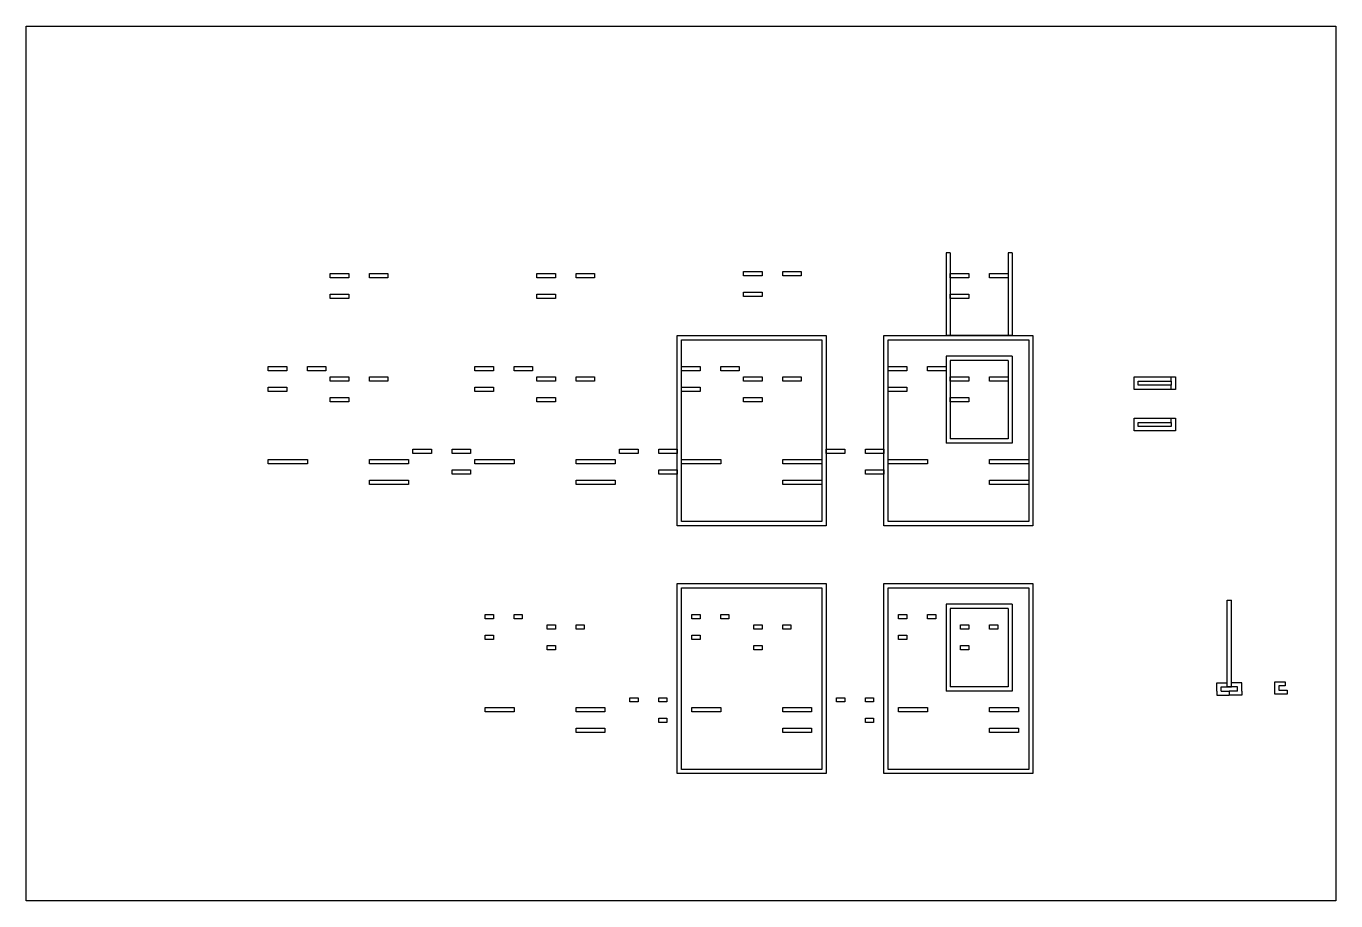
# Model space of a CAD drawing. Header units: millimetres. Extents: x -21504 to 41860, y -18154 to 24177.
import ezdxf

# ---------------------------------------------------------------- set-up
doc = ezdxf.new("R2010")
doc.units = ezdxf.units.MM
doc.header["$LTSCALE"] = 1000
doc.layers.add('AE-WALL', color=7, linetype='Continuous')
doc.layers.add('WINDOW', color=4, linetype='Continuous')

msp = doc.modelspace()

# ---------------------------------------------------------------- linework, layer by layer
at = {"layer": 'AE-WALL'}
for p, q in [((23000, 13200), (23000, 9200)), ((23200, 13200), (23000, 13200)), ((23200, 13200), (23200, 9200)), ((26000, 13200), (26000, 9200)), ((26200, 13200), (26000, 13200)), ((26200, 13200), (26200, 9200)), ((26200, 9200), (23000, 9200)), ((26000, 9200), (23200, 9200)), ((26200, 8200), (23000, 8200)), ((23000, 8200), (23000, 4000)), ((26000, 8000), (23200, 8000)), ((23200, 8000), (23200, 4200)), ((26000, 8000), (26000, 4200)), ((26200, 8200), (26200, 4000)), ((26200, 4000), (23000, 4000)), ((26000, 4200), (23200, 4200)), ((26200, -3800), (23000, -3800)), ((23000, -3800), (23000, -8000)), ((26200, -3800), (26200, -8000)), ((36608, -7803), (36608, -3603)), ((36608, -7603), (36608, -3703)), ((36808, -7803), (36808, -3603)), ((36808, -7603), (36808, -3703)), ((26000, -4000), (23200, -4000)), ((23200, -4000), (23200, -7800)), ((26000, -4000), (26000, -7800)), ((36108, -8003), (36108, -7603)), ((36108, -7603), (36608, -7603)), ((37308, -7603), (36808, -7603)), ((37308, -8003), (37308, -7603)), ((26200, -8000), (23000, -8000)), ((26000, -7800), (23200, -7800)), ((36108, -8003), (36108, -8203)), ((36108, -8203), (36208, -8203)), ((36208, -8203), (36708, -8203)), ((36308, -8003), (36308, -7803)), ((36308, -7803), (36808, -7803)), ((36308, -8003), (36708, -8003)), ((37108, -7803), (36608, -7803)), ((36708, -8003), (36708, -8203)), ((37108, -8003), (36708, -8003)), ((36708, -8003), (36708, -8203)), ((37208, -8203), (36708, -8203)), ((37108, -8003), (37108, -7803)), ((37308, -8203), (37208, -8203)), ((37308, -8003), (37308, -8203))]:
    msp.add_line(p, q, dxfattribs=at)
for points in [[(-5900, 12000), (-6800, 12000), (-6800, 12200), (-5900, 12200)], [(-4000, 12000), (-4900, 12000), (-4900, 12200), (-4000, 12200)], [(4100, 12000), (3200, 12000), (3200, 12200), (4100, 12200)], [(6000, 12000), (5100, 12000), (5100, 12200), (6000, 12200)], [(14100, 12100), (13200, 12100), (13200, 12300), (14100, 12300)], [(16000, 12100), (15100, 12100), (15100, 12300), (16000, 12300)], [(24100, 12000), (23200, 12000), (23200, 12200), (24100, 12200)], [(26000, 12000), (25100, 12000), (25100, 12200), (26000, 12200)], [(-5900, 11000), (-6800, 11000), (-6800, 11200), (-5900, 11200)], [(4100, 11000), (3200, 11000), (3200, 11200), (4100, 11200)], [(14100, 11100), (13200, 11100), (13200, 11300), (14100, 11300)], [(24100, 11000), (23200, 11000), (23200, 11200), (24100, 11200)], [(10000, 9200), (17200, 9200), (17200, 0), (10000, 0)], [(10200, 9000), (17000, 9000), (17000, 200), (10200, 200)], [(20000, 9200), (27200, 9200), (27200, 0), (20000, 0)], [(20200, 9000), (27000, 9000), (27000, 200), (20200, 200)], [(-8900, 7500), (-9800, 7500), (-9800, 7700), (-8900, 7700)], [(-7000, 7500), (-7900, 7500), (-7900, 7700), (-7000, 7700)], [(1100, 7500), (200, 7500), (200, 7700), (1100, 7700)], [(3000, 7500), (2100, 7500), (2100, 7700), (3000, 7700)], [(11100, 7500), (10200, 7500), (10200, 7700), (11100, 7700)], [(13000, 7500), (12100, 7500), (12100, 7700), (13000, 7700)], [(21100, 7500), (20200, 7500), (20200, 7700), (21100, 7700)], [(23000, 7500), (22100, 7500), (22100, 7700), (23000, 7700)], [(-5900, 7000), (-6800, 7000), (-6800, 7200), (-5900, 7200)], [(-4000, 7000), (-4900, 7000), (-4900, 7200), (-4000, 7200)], [(4100, 7000), (3200, 7000), (3200, 7200), (4100, 7200)], [(6000, 7000), (5100, 7000), (5100, 7200), (6000, 7200)], [(14100, 7000), (13200, 7000), (13200, 7200), (14100, 7200)], [(16000, 7000), (15100, 7000), (15100, 7200), (16000, 7200)], [(24100, 7000), (23200, 7000), (23200, 7200), (24100, 7200)], [(26000, 7000), (25100, 7000), (25100, 7200), (26000, 7200)], [(34100, 6600), (32100, 6600), (32100, 7200), (34100, 7200)], [(33900, 6800), (32300, 6800), (32300, 7000), (33900, 7000)], [(-8900, 6500), (-9800, 6500), (-9800, 6700), (-8900, 6700)], [(1100, 6500), (200, 6500), (200, 6700), (1100, 6700)], [(11100, 6500), (10200, 6500), (10200, 6700), (11100, 6700)], [(21100, 6500), (20200, 6500), (20200, 6700), (21100, 6700)], [(-5900, 6000), (-6800, 6000), (-6800, 6200), (-5900, 6200)], [(4100, 6000), (3200, 6000), (3200, 6200), (4100, 6200)], [(14100, 6000), (13200, 6000), (13200, 6200), (14100, 6200)], [(24100, 6000), (23200, 6000), (23200, 6200), (24100, 6200)], [(34100, 4600), (32100, 4600), (32100, 5200), (34100, 5200)], [(33900, 4800), (32300, 4800), (32300, 5000), (33900, 5000)], [(-7900, 3000), (-9800, 3000), (-9800, 3200), (-7900, 3200)], [(-3000, 3000), (-4900, 3000), (-4900, 3200), (-3000, 3200)], [(-1900, 3500), (-2800, 3500), (-2800, 3700), (-1900, 3700)], [(0, 3500), (-900, 3500), (-900, 3700), (0, 3700)], [(2100, 3000), (200, 3000), (200, 3200), (2100, 3200)], [(7000, 3000), (5100, 3000), (5100, 3200), (7000, 3200)], [(8100, 3500), (7200, 3500), (7200, 3700), (8100, 3700)], [(10000, 3500), (9100, 3500), (9100, 3700), (10000, 3700)], [(12100, 3000), (10200, 3000), (10200, 3200), (12100, 3200)], [(17000, 3000), (15100, 3000), (15100, 3200), (17000, 3200)], [(18100, 3500), (17200, 3500), (17200, 3700), (18100, 3700)], [(20000, 3500), (19100, 3500), (19100, 3700), (20000, 3700)], [(22100, 3000), (20200, 3000), (20200, 3200), (22100, 3200)], [(27000, 3000), (25100, 3000), (25100, 3200), (27000, 3200)], [(0, 2500), (-900, 2500), (-900, 2700), (0, 2700)], [(10000, 2500), (9100, 2500), (9100, 2700), (10000, 2700)], [(20000, 2500), (19100, 2500), (19100, 2700), (20000, 2700)], [(-3000, 2000), (-4900, 2000), (-4900, 2200), (-3000, 2200)], [(7000, 2000), (5100, 2000), (5100, 2200), (7000, 2200)], [(17000, 2000), (15100, 2000), (15100, 2200), (17000, 2200)], [(27000, 2000), (25100, 2000), (25100, 2200), (27000, 2200)], [(10000, -2800), (17200, -2800), (17200, -12000), (10000, -12000)], [(10200, -3000), (17000, -3000), (17000, -11800), (10200, -11800)], [(20000, -2800), (27200, -2800), (27200, -12000), (20000, -12000)], [(20200, -3000), (27000, -3000), (27000, -11800), (20200, -11800)], [(1100, -4500), (700, -4500), (700, -4300), (1100, -4300)], [(2500, -4500), (2100, -4500), (2100, -4300), (2500, -4300)], [(11100, -4500), (10700, -4500), (10700, -4300), (11100, -4300)], [(12500, -4500), (12100, -4500), (12100, -4300), (12500, -4300)], [(21100, -4500), (20700, -4500), (20700, -4300), (21100, -4300)], [(22500, -4500), (22100, -4500), (22100, -4300), (22500, -4300)], [(4100, -5000), (3700, -5000), (3700, -4800), (4100, -4800)], [(5500, -5000), (5100, -5000), (5100, -4800), (5500, -4800)], [(14100, -5000), (13700, -5000), (13700, -4800), (14100, -4800)], [(15500, -5000), (15100, -5000), (15100, -4800), (15500, -4800)], [(24100, -5000), (23700, -5000), (23700, -4800), (24100, -4800)], [(25500, -5000), (25100, -5000), (25100, -4800), (25500, -4800)], [(1100, -5500), (700, -5500), (700, -5300), (1100, -5300)], [(11100, -5500), (10700, -5500), (10700, -5300), (11100, -5300)], [(21100, -5500), (20700, -5500), (20700, -5300), (21100, -5300)], [(4100, -6000), (3700, -6000), (3700, -5800), (4100, -5800)], [(14100, -6000), (13700, -6000), (13700, -5800), (14100, -5800)], [(24100, -6000), (23700, -6000), (23700, -5800), (24100, -5800)], [(39506, -7951), (39506, -8151), (39006, -8151), (38906, -8151), (38906, -7951), (38906, -7551), (39406, -7551), (39406, -7751), (39106, -7751), (39106, -7951)], [(2100, -9000), (700, -9000), (700, -8800), (2100, -8800)], [(6500, -9000), (5100, -9000), (5100, -8800), (6500, -8800)], [(8100, -8522), (7700, -8522), (7700, -8322), (8100, -8322)], [(9500, -8522), (9100, -8522), (9100, -8322), (9500, -8322)], [(12100, -9000), (10700, -9000), (10700, -8800), (12100, -8800)], [(16500, -9000), (15100, -9000), (15100, -8800), (16500, -8800)], [(18100, -8522), (17700, -8522), (17700, -8322), (18100, -8322)], [(19500, -8522), (19100, -8522), (19100, -8322), (19500, -8322)], [(22100, -9000), (20700, -9000), (20700, -8800), (22100, -8800)], [(26500, -9000), (25100, -9000), (25100, -8800), (26500, -8800)], [(9500, -9522), (9100, -9522), (9100, -9322), (9500, -9322)], [(19500, -9522), (19100, -9522), (19100, -9322), (19500, -9322)], [(6500, -10000), (5100, -10000), (5100, -9800), (6500, -9800)], [(16500, -10000), (15100, -10000), (15100, -9800), (16500, -9800)], [(26500, -10000), (25100, -10000), (25100, -9800), (26500, -9800)]]:
    msp.add_lwpolyline(points, close=True, dxfattribs=at)
for points in [[(33900, 7000), (33900, 7200)], [(33900, 6600), (33900, 6800)], [(33900, 5000), (33900, 5200)], [(36608, -3603), (36808, -3603)]]:
    msp.add_lwpolyline(points, dxfattribs=at)
at = {"layer": 'WINDOW'}
msp.add_lwpolyline([(-21504, 24177), (41860, 24177), (41860, -18154), (-21504, -18154)], close=True, dxfattribs=at)

doc.saveas('drawing.dxf')
